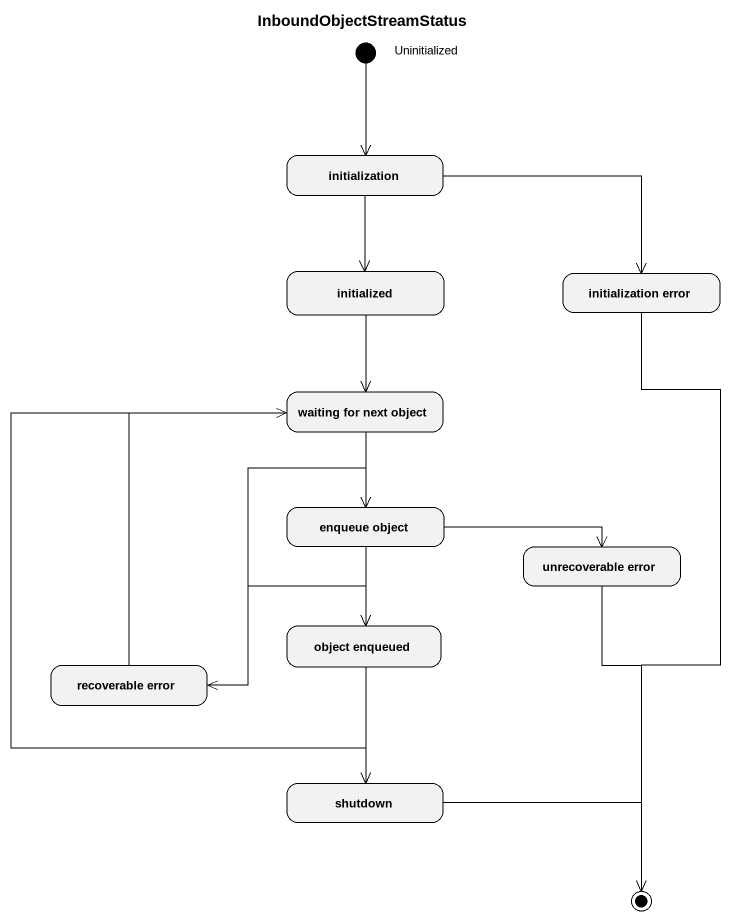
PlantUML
@startuml
title InboundObjectStreamStatus
hide empty description
state Uninitialized <<start>>
state initialization
state initialized
state "initialization error" as initialization_error
state "waiting for next object" as waiting_for_next_object
state "enqueue object" as enqueue_object
state "unrecoverable error" as unrecoverable_error
state "object enqueued" as object_enqueued
state "recoverable error" as recoverable_error
state shutdown
Uninitialized --> initialization
initialization --> initialized
initialization -right-> initialization_error
initialized --> waiting_for_next_object
waiting_for_next_object --> enqueue_object
waiting_for_next_object --> recoverable_error
enqueue_object -right-> unrecoverable_error
enqueue_object --> object_enqueued
enqueue_object --> recoverable_error
object_enqueued -up-> waiting_for_next_object
object_enqueued --> shutdown
recoverable_error -up-> waiting_for_next_object
initialization_error --> [*]
unrecoverable_error --> [*]
shutdown -right-> [*]
@enduml
